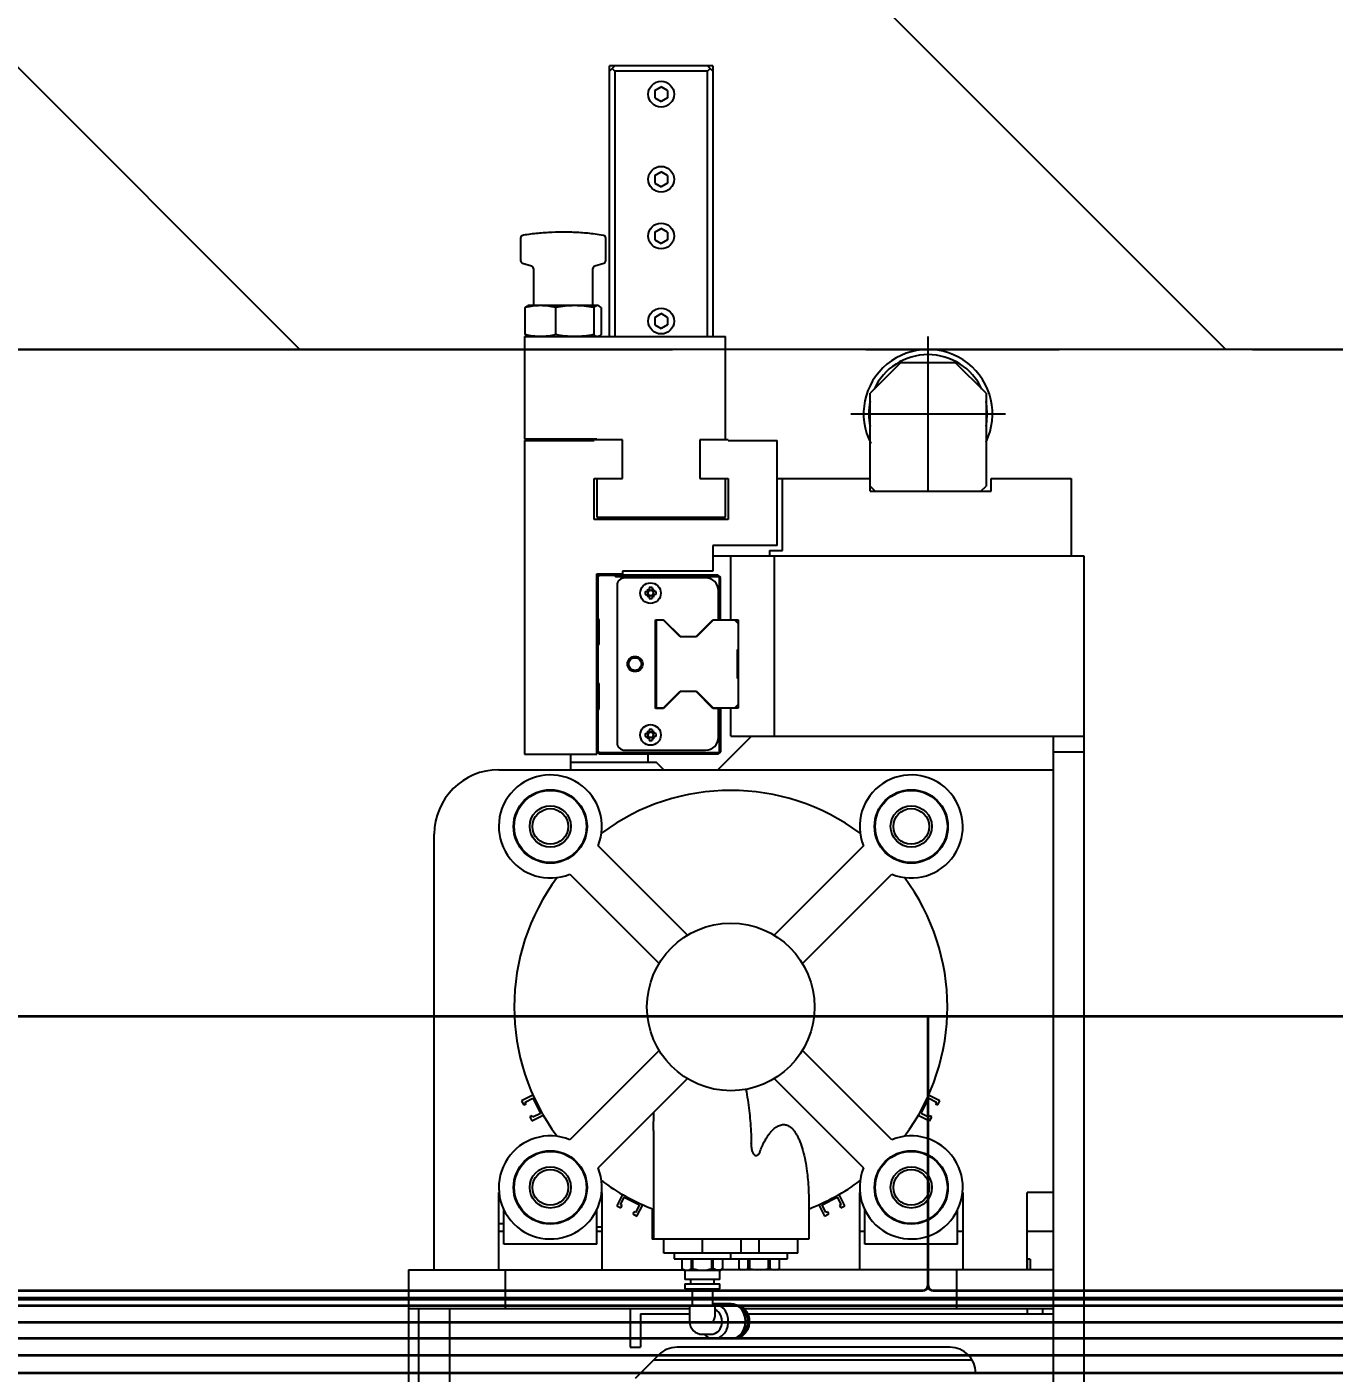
# Model space of a CAD drawing. Header units: inches. Extents: x 16559 to 58559, y 6500 to 36200.
# Drawn here: x 26495 to 27002, y 29942 to 30464 of the extents above; entities that cross this region are included whole.
import ezdxf

# ---------------------------------------------------------------- set-up
doc = ezdxf.new("R2010")
doc.units = ezdxf.units.IN
doc.header["$LTSCALE"] = 300
doc.linetypes.add('CENTRO', pattern=[2, 1.25, -0.25, 0.25, -0.25])
for name, color, linetype in [('ASSI', 254, 'CENTRO'), ('CONTORNO', 3, 'Continuous'), ('MORSE', 41, 'Continuous'), ('QUOTE', 7, 'Continuous')]:
    doc.layers.add(name, color=color, linetype=linetype)
doc.layers.add('GUIDE', color=4, linetype='Continuous', lineweight=35)
doc.styles.get("Standard").update_dxf_attribs({"font": 'romans.shx'})
doc.dimstyles.new('sc1a100', dxfattribs={"dimscale": 100, "dimtxt": 3, "dimasz": 3, "dimexe": 0, "dimexo": 0, "dimgap": 1, "dimtad": 1, "dimzin": 12, "dimdsep": 46, "dimtxsty": 'Standard', "dimblk": 'CLOSEDBLANK', "dimcen": 1, "dimclrd": 253, "dimclre": 253, "dimclrt": 2, "dimadec": 0, "dimazin": 3, "dimtfac": 1, "dimtmove": 0, "dimatfit": 1, "dimldrblk": 'CLOSEDBLANK', "dimfxl": 1, "dimtolj": 1, "dimtzin": 0, "dimarcsym": 0})

# ---------------------------------------------------------------- blocks, each defined once
blk = doc.blocks.new('A$C17fb79fa')
at = {"layer": 'GUIDE'}
for p, q in [((2000, 413.29), (0, 413.29)), ((4000, 413.29), (2000, 413.29)), ((2000, 413.05), (2000, 413.29)), ((2000, 349.36), (2000, 413.05)), ((2000, 345.6), (2000, 349.36)), ((2000, 309), (2000, 345.6)), ((4000, 304), (0, 304)), ((4000, 303.5), (0, 303.5)), ((2, 307), (1998, 307)), ((2002, 307), (3998, 307)), ((4000, 301.14), (0, 301.14)), ((4000, 294.64), (0, 294.64)), ((4000, 288.36), (0, 288.36)), ((4000, 281.86), (0, 281.86)), ((4000, 275), (0, 275))]:
    blk.add_line(p, q, dxfattribs=at)
for centre, start, end in [((1998, 309), 270, 0), ((2002, 309), 180, 270)]:
    blk.add_arc(centre, 2, start, end, dxfattribs=at)
blk = doc.blocks.new('A$C35a7cedc1')
at = {"layer": 'ASSI'}
for p, q in [((0, -55), (0, 5)), ((-30, -25), (30, -25))]:
    blk.add_line(p, q, dxfattribs=at)
at = {"layer": 'MORSE'}
for p, q in [((-123.5, 5), (-123.5, 110)), ((-123.5, 108), (-121.5, 110)), ((-83.5, 110), (-123.5, 110)), ((-85.5, 110), (-83.5, 108)), ((-83.5, 110), (-83.5, 5)), ((-122.5, 109), (-121.5, 108)), ((-121.5, 108), (-121.5, 5)), ((-85.5, 108), (-121.5, 108)), ((-84.5, 109), (-85.5, 108)), ((-85.5, 5), (-85.5, 108)), ((-106, 100.44), (-103.5, 101.89)), ((-106, 100.44), (-106, 97.56)), ((-101, 100.44), (-103.5, 101.89)), ((-101, 100.44), (-101, 97.56)), ((-106, 97.56), (-103.5, 96.11)), ((-101, 97.56), (-103.5, 96.11)), ((-106, 67.44), (-103.5, 68.89)), ((-101, 67.44), (-103.5, 68.89)), ((-106, 67.44), (-106, 64.56)), ((-106, 64.56), (-103.5, 63.11)), ((-101, 64.56), (-103.5, 63.11)), ((-101, 67.44), (-101, 64.56)), ((-158, 43.26), (-158, 34.46)), ((-125, 34.46), (-125, 43.26)), ((-106, 45.44), (-103.5, 46.89)), ((-106, 45.44), (-106, 42.56)), ((-106, 42.56), (-103.5, 41.11)), ((-101, 45.44), (-103.5, 46.89)), ((-101, 42.56), (-103.5, 41.11)), ((-101, 45.44), (-101, 42.56)), ((-157.3, 33.5), (-153.75, 32.38)), ((-153.05, 31.42), (-153.05, 17)), ((-129.95, 17), (-129.95, 31.42)), ((-129.25, 32.38), (-125.7, 33.5)), ((-156.21, 5.76), (-156.21, 16.24)), ((-155, 17), (-155.24, 16.91)), ((-128, 17), (-155, 17)), ((-144.4, 5.76), (-144.4, 16.24)), ((-129.68, 16.24), (-129.68, 5.76)), ((-127.76, 16.91), (-128, 17)), ((-126.79, 16.24), (-126.79, 5.76)), ((-106, 12.44), (-103.5, 13.89)), ((-106, 12.44), (-106, 9.56)), ((-101, 12.44), (-103.5, 13.89)), ((-101, 12.44), (-101, 9.56)), ((-106, 9.56), (-103.5, 8.11)), ((-101, 9.56), (-103.5, 8.11)), ((-156.5, 5), (-156.5, -34.75)), ((-156.5, 5), (-78.5, 5)), ((-155.24, 5.09), (-155, 5)), ((-128, 5), (-127.76, 5.09)), ((-78.5, -35), (-78.5, 5)), ((-10.5, -5), (-22.5, -17)), ((-10.5, -5), (10.5, -5)), ((22.5, -17), (10.5, -5)), ((-22.5, -55), (-22.5, -17)), ((22.5, -17), (22.5, -53)), ((-128.5, -34.75), (-156.5, -34.75)), ((-156.5, -35.25), (-156.5, -157)), ((-156.5, -35.25), (-129.5, -35.25)), ((-149.5, -34.75), (-149.5, -35.25)), ((-133.5, -35.25), (-133.5, -34.75)), ((-129.5, -35.25), (-129.5, -35)), ((-118.5, -35), (-129.5, -35)), ((-128.5, -34.75), (-128.5, -35)), ((-118.5, -50), (-118.5, -35)), ((-88.5, -35), (-88.5, -50)), ((-77.5, -35), (-88.5, -35)), ((-77.5, -35), (-77.5, -35.25)), ((-77.5, -35.25), (-58.5, -35.25)), ((-58.5, -76), (-58.5, -35.25)), ((-129.5, -50), (-118.5, -50)), ((-129.5, -66), (-129.5, -50)), ((-128.5, -50), (-128.5, -65)), ((-88.5, -50), (-77.5, -50)), ((-78.5, -65), (-78.5, -50)), ((-77.5, -50), (-77.5, -66)), ((-58.5, -50), (-22.5, -50)), ((-56.5, -78), (-56.5, -50)), ((24.5, -55), (24.5, -50)), ((24.5, -50), (55.5, -50)), ((55.5, -50), (55.5, -80)), ((-22.5, -53), (-20.5, -55)), ((-22.5, -55), (24.5, -55)), ((20.5, -55), (22.5, -53)), ((-77.5, -66), (-129.5, -66)), ((-128.5, -65), (-78.5, -65)), ((-123.5, -65), (-123.5, -66)), ((-58.5, -76), (-83.5, -76)), ((-83.5, -76), (-83.5, -86)), ((-61.5, -78), (-61.5, -80)), ((-61.5, -78), (-56.5, -78)), ((-83.5, -80), (60.5, -80)), ((-76.5, -105), (-76.5, -80)), ((-59.5, -150), (-59.5, -80)), ((60.5, -80), (60.5, -689)), ((-128.5, -87), (-118.5, -87)), ((-128.5, -157), (-128.5, -87)), ((-128.5, -88), (-127.5, -87)), ((-128.5, -88), (-128, -88.21)), ((-128, -88.21), (-127.29, -87.5)), ((-128, -104.29), (-128, -88.21)), ((-127.5, -87), (-127.29, -87.5)), ((-127.29, -87.5), (-121.71, -87.5)), ((-121.5, -87), (-121.71, -87.5)), ((-121.71, -87.5), (-121.21, -88)), ((-121, -87.5), (-121.5, -87)), ((-121, -87.5), (-121.21, -88)), ((-121.21, -88), (-81, -88)), ((-81.5, -87.5), (-121, -87.5)), ((-83.5, -86), (-118.5, -86)), ((-118.5, -86), (-118.5, -87)), ((-86.27, -88.58), (-117.63, -88.58)), ((-81.5, -87.5), (-80.5, -88.5)), ((-81, -88), (-81, -105)), ((-80.5, -105), (-80.5, -88.5)), ((-120.63, -91.58), (-120.63, -152.42)), ((-109.75, -93.92), (-108.2, -93.92)), ((-108.2, -93.92), (-108.98, -93.15)), ((-108.66, -93.92), (-108.66, -95.07)), ((-108.2, -92.38), (-108.2, -93.92)), ((-107.05, -93.47), (-108.2, -93.47)), ((-107.05, -92.38), (-107.05, -93.92)), ((-107.05, -93.92), (-106.28, -93.15)), ((-105.5, -93.92), (-107.05, -93.92)), ((-106.59, -93.92), (-106.59, -95.07)), ((-81.27, -104.8), (-81.27, -93.58)), ((-109.75, -95.07), (-108.2, -95.07)), ((-108.2, -95.07), (-108.98, -95.85)), ((-108.2, -95.07), (-108.2, -96.62)), ((-107.05, -95.53), (-108.2, -95.53)), ((-107.05, -95.07), (-107.05, -96.62)), ((-107.05, -95.07), (-106.28, -95.85)), ((-105.5, -95.07), (-107.05, -95.07)), ((-128.5, -104.5), (-128, -104.29)), ((-127.5, -104.79), (-128, -104.29)), ((-128, -105), (-128.5, -104.5)), ((-128, -105), (-127.5, -104.79)), ((-128, -105), (-128, -114)), ((-127.5, -114.21), (-127.5, -104.79)), ((-105.7, -104.8), (-102.56, -104.8)), ((-105.7, -139.2), (-105.7, -104.8)), ((-102.64, -105), (-105.5, -105)), ((-105.5, -105), (-105.5, -139)), ((-105, -105), (-105.5, -105.5)), ((-96.14, -111.5), (-102.64, -105)), ((-102.56, -104.8), (-96.06, -111.3)), ((-89.94, -111.3), (-83.44, -104.8)), ((-83.36, -105), (-89.86, -111.5)), ((-83.44, -104.8), (-81.27, -104.8)), ((-73.5, -105), (-83.36, -105)), ((-73.5, -106.4), (-74.9, -105)), ((-73.5, -139), (-73.5, -105)), ((-128, -110), (-128.5, -110)), ((-128.5, -114.5), (-128, -114)), ((-128.5, -114.5), (-128, -114.71)), ((-128, -114), (-127.5, -114.21)), ((-128, -114.71), (-127.5, -114.21)), ((-128, -129.29), (-128, -114.71)), ((-89.86, -111.5), (-96.14, -111.5)), ((-96.06, -111.3), (-89.94, -111.3)), ((-73.9, -116.5), (-73.5, -116.1)), ((-73.9, -127.5), (-73.9, -116.5)), ((-73.5, -118), (-73.9, -118)), ((-128.5, -129.5), (-128, -129.29)), ((-128, -130), (-128.5, -129.5)), ((-127.5, -129.79), (-128, -129.29)), ((-128, -130), (-127.5, -129.79)), ((-128, -130), (-128, -139)), ((-127.5, -139.21), (-127.5, -129.79)), ((-73.9, -126), (-73.5, -126)), ((-73.5, -127.9), (-73.9, -127.5)), ((-102.64, -139), (-96.14, -132.5)), ((-96.06, -132.7), (-102.56, -139.2)), ((-96.14, -132.5), (-89.86, -132.5)), ((-89.94, -132.7), (-96.06, -132.7)), ((-83.44, -139.2), (-89.94, -132.7)), ((-89.86, -132.5), (-83.36, -139)), ((-128.5, -139.5), (-128, -139)), ((-128, -139.71), (-128.5, -139.5)), ((-128, -139), (-127.5, -139.21)), ((-128, -139.71), (-127.5, -139.21)), ((-128, -155.79), (-128, -139.71)), ((-102.56, -139.2), (-105.7, -139.2)), ((-105.5, -138.5), (-105, -139)), ((-105.5, -139), (-102.64, -139)), ((-81.27, -139.2), (-83.44, -139.2)), ((-83.36, -139), (-73.5, -139)), ((-81.27, -150.42), (-81.27, -139.2)), ((-81, -139), (-81, -156.5)), ((-80.5, -139), (-80.5, -156)), ((-76.5, -150), (-76.5, -139)), ((-74.9, -139), (-73.5, -137.6)), ((-109.75, -148.92), (-108.2, -148.92)), ((-109.75, -150.07), (-108.2, -150.07)), ((-108.2, -148.92), (-108.98, -148.15)), ((-108.2, -150.07), (-108.98, -150.85)), ((-108.66, -148.92), (-108.66, -150.07)), ((-108.2, -147.38), (-108.2, -148.92)), ((-107.05, -148.47), (-108.2, -148.47)), ((-108.2, -150.07), (-108.2, -151.62)), ((-107.05, -150.53), (-108.2, -150.53)), ((-107.05, -147.38), (-107.05, -148.92)), ((-107.05, -148.92), (-106.28, -148.15)), ((-105.5, -148.92), (-107.05, -148.92)), ((-107.05, -150.07), (-106.28, -150.85)), ((-105.5, -150.07), (-107.05, -150.07)), ((-107.05, -150.07), (-107.05, -151.62)), ((-106.59, -148.92), (-106.59, -150.07)), ((-68.5, -150), (-81.5, -163)), ((-76.5, -150), (60.5, -150)), ((48.5, -150), (48.5, -699.5)), ((-128, -155.79), (-128.5, -156)), ((-127.5, -157), (-128.5, -156)), ((-127.29, -156.5), (-128, -155.79)), ((-127.29, -156.5), (-127.5, -157)), ((-81, -156.5), (-127.29, -156.5)), ((-117.63, -155.42), (-86.27, -155.42)), ((-80.5, -156), (-81.5, -157)), ((48.5, -156), (60.5, -156)), ((-156.5, -157), (-128.5, -157)), ((-138.5, -163), (-138.5, -157)), ((-138.5, -160), (-105.5, -160)), ((-81.5, -157), (-127.5, -157)), ((-108.5, -160), (-108.5, -157)), ((-102.5, -163), (-105.5, -160)), ((-166.5, -163), (48.5, -163)), ((-191.5, -357), (-191.5, -188)), ((-93.34, -227.2), (-127.98, -192.56)), ((-25.02, -192.56), (-59.66, -227.2)), ((-138.94, -203.52), (-104.3, -238.16)), ((-48.7, -238.16), (-14.06, -203.52)), ((-104.3, -271.84), (-138.94, -306.48)), ((-14.06, -306.48), (-48.7, -271.84)), ((-127.98, -317.44), (-93.34, -282.8)), ((-59.66, -282.8), (-25.02, -317.44)), ((-153.24, -289.16), (-157.62, -291.39)), ((-157.62, -291.39), (-156.8, -293)), ((-156.23, -291.92), (-153.29, -290.42)), ((-155.91, -292.54), (-156.23, -291.92)), ((-153.29, -290.42), (-150.29, -296.3)), ((-2.71, -296.3), (0.29, -290.42)), ((4.62, -291.39), (0.24, -289.16)), ((0.29, -290.42), (3.23, -291.92)), ((3.23, -291.92), (2.91, -292.54)), ((3.8, -293), (4.62, -291.39)), ((-156.8, -293), (-155.91, -292.54)), ((-153.55, -297.18), (-154.44, -297.63)), ((-153.62, -299.23), (-149.24, -297)), ((-153.23, -297.8), (-153.55, -297.18)), ((-150.29, -296.3), (-153.23, -297.8)), ((-106.5, -302.91), (-106.38, -295.84)), ((-3.76, -297), (0.62, -299.23)), ((0.23, -297.8), (-2.71, -296.3)), ((0.55, -297.18), (0.23, -297.8)), ((1.44, -297.63), (0.55, -297.18)), ((2.91, -292.54), (3.8, -293)), ((-154.44, -297.63), (-153.62, -299.23)), ((0.62, -299.23), (1.44, -297.63)), ((-106.5, -302.91), (-106.5, -345)), ((-166.5, -357), (-166.5, -327)), ((-166.4, -327), (-166.5, -327)), ((-126.5, -327), (-126.6, -327)), ((-126.5, -327), (-126.5, -357)), ((-118.5, -327.74), (-120.73, -332.12)), ((-119.3, -331.73), (-117.8, -328.79)), ((-117.8, -328.79), (-111.92, -331.79)), ((-41.08, -331.79), (-35.2, -328.79)), ((-35.2, -328.79), (-33.7, -331.73)), ((-32.27, -332.12), (-34.5, -327.74)), ((-26.4, -327), (-26.5, -327)), ((-26.5, -357), (-26.5, -327)), ((13.5, -327), (13.4, -327)), ((13.5, -327), (13.5, -357)), ((48.5, -327), (38.5, -327)), ((38.5, -357), (38.5, -327)), ((-164.5, -347), (-164.5, -333.72)), ((-128.5, -347), (-128.5, -333.72)), ((-120.73, -332.12), (-119.13, -332.94)), ((-118.68, -332.05), (-119.3, -331.73)), ((-119.13, -332.94), (-118.68, -332.05)), ((-111.92, -331.79), (-113.42, -334.73)), ((-112.89, -336.12), (-110.66, -331.74)), ((-107, -333.27), (-107, -345)), ((-46.25, -330.41), (-46.25, -345)), ((-42.34, -331.74), (-40.11, -336.12)), ((-39.58, -334.73), (-41.08, -331.79)), ((-33.7, -331.73), (-34.32, -332.05)), ((-34.32, -332.05), (-33.87, -332.94)), ((-33.87, -332.94), (-32.27, -332.12)), ((-24.5, -347), (-24.5, -333.72)), ((11.5, -347), (11.5, -333.72)), ((-166.5, -339), (-164.5, -339)), ((-114.04, -334.41), (-114.5, -335.3)), ((-114.5, -335.3), (-112.89, -336.12)), ((-113.42, -334.73), (-114.04, -334.41)), ((-40.11, -336.12), (-38.5, -335.3)), ((-38.96, -334.41), (-39.58, -334.73)), ((-38.5, -335.3), (-38.96, -334.41)), ((-166.5, -342), (-164.5, -342)), ((-126.5, -340.4), (-128.5, -340.4)), ((-128.5, -342), (-126.5, -342)), ((-26.5, -342), (-24.5, -342)), ((11.5, -342), (13.5, -342)), ((38.5, -342), (48.5, -342)), ((-128.5, -347), (-164.5, -347)), ((-46.25, -345), (-107, -345)), ((-102.5, -350.5), (-102.5, -345)), ((-87.5, -350.5), (-87.5, -345)), ((-72.5, -350.5), (-72.5, -345)), ((-65.5, -350.5), (-65.5, -345)), ((-50.5, -350.5), (-50.5, -345)), ((11.5, -347), (-24.5, -347)), ((-50.5, -350.5), (-102.5, -350.5)), ((-98.5, -350.5), (-98.5, -352.7)), ((-98.5, -352.7), (-54.5, -352.7)), ((-95.39, -356.56), (-95.39, -352.7)), ((-91.73, -356.56), (-91.73, -352.7)), ((-91.16, -356.56), (-91.16, -352.7)), ((-83.84, -356.56), (-83.84, -352.7)), ((-83.27, -356.56), (-83.27, -352.7)), ((-79.61, -356.56), (-79.61, -352.7)), ((-76.5, -352.7), (-76.5, -350.5)), ((-73.4, -352.7), (-73.4, -356.56)), ((-69.73, -356.56), (-69.73, -352.7)), ((-69.16, -356.56), (-69.16, -352.7)), ((-61.84, -356.56), (-61.84, -352.7)), ((-61.27, -356.56), (-61.27, -352.7)), ((-57.61, -356.56), (-57.61, -352.7)), ((-54.5, -352.7), (-54.5, -350.5)), ((39.65, -352.87), (38.5, -352.87)), ((38.65, -357), (38.65, -352.87)), ((39.65, -352.87), (39.65, -357)), ((-201.5, -357), (-94.65, -357)), ((-201.5, -357), (-201.5, -502.5)), ((-164, -357), (-164, -372)), ((-95.4, -356.56), (-94.3, -357.2)), ((-95.4, -356.56), (-95.39, -356.56)), ((-94.3, -357.2), (-94.3, -360.7)), ((-80.7, -357.2), (-94.3, -357.2)), ((-91.73, -356.56), (-91.16, -356.56)), ((-83.84, -356.56), (-83.27, -356.56)), ((-80.7, -357.2), (-79.6, -356.56)), ((-80.7, -360.7), (-80.7, -357.2)), ((48.5, -357), (-80.35, -357)), ((-79.61, -356.56), (-79.6, -356.56)), ((-73.4, -356.56), (-72.65, -357)), ((-73.4, -356.56), (-73.39, -356.56)), ((-73.39, -356.56), (-71.86, -357)), ((-71.27, -357), (-69.73, -356.56)), ((-69.73, -356.56), (-69.16, -356.56)), ((-69.16, -356.56), (-66.11, -357)), ((-64.91, -357), (-61.84, -356.56)), ((-61.84, -356.56), (-61.27, -356.56)), ((-61.27, -356.56), (-59.74, -357)), ((-59.14, -357), (-57.61, -356.56)), ((-58.35, -357), (-57.6, -356.56)), ((-57.61, -356.56), (-57.6, -356.56)), ((11, -357), (11, -372)), ((-80.7, -360.7), (-94.3, -360.7)), ((-94.3, -362.4), (-94.3, -364.3)), ((-94.3, -362.4), (-80.7, -362.4)), ((-94.3, -364.3), (-80.7, -364.3)), ((-92.1, -360.7), (-92.1, -362.4)), ((-91.5, -364.3), (-91.5, -370.7)), ((-83.5, -370.7), (-83.5, -364.3)), ((-82.9, -362.4), (-82.9, -360.7)), ((-80.7, -364.3), (-80.7, -362.4)), ((-83.06, -370.2), (-83.5, -370.22)), ((-76.41, -370.2), (-83.06, -370.2)), ((-74.75, -370.45), (-74.89, -370.45)), ((-201.5, -372), (-92.5, -372)), ((-197.5, -689), (-197.5, -372)), ((-185.5, -689), (-185.5, -372)), ((-115.5, -372), (-115.5, -387)), ((-111.5, -374), (-111.5, -387)), ((-111.5, -374), (-92.5, -374)), ((-92.5, -370.7), (-92.5, -376.95)), ((-92.5, -370.7), (-82.5, -370.7)), ((-82.5, -374.18), (-82.5, -370.7)), ((-71.24, -372), (48.5, -372)), ((-69.93, -374), (48.5, -374)), ((38.5, -372), (38.5, -374)), ((44.5, -374), (44.5, -372)), ((-87.5, -381.95), (-84.03, -381.95)), ((-74.89, -383.45), (-74.75, -383.45)), ((-115.5, -387), (-111.5, -387)), ((-104.43, -389.93), (-113.57, -399.07)), ((8.5, -387), (-97.36, -387)), ((17.16, -392), (-106.5, -392))]:
    blk.add_line(p, q, dxfattribs=at)
at = {"layer": 'MORSE', "flags": 128}
for points in [[(23, -25), (22.82, -22.12), (22.5, -20.23)], [(22.5, -29.77), (22.82, -27.88), (23, -25)], [(-82.41, -383.65), (-81.14, -383.29), (-79.98, -382.59), (-78.98, -381.58), (-78.2, -380.32), (-77.68, -378.89), (-77.46, -377.34), (-77.53, -375.78), (-77.91, -374.28), (-78.56, -372.92), (-79.45, -371.78), (-80.54, -370.92), (-81.77, -370.38), (-83.06, -370.2)], [(-70.79, -376.95), (-70.94, -375.39), (-71.39, -373.92), (-72.1, -372.61), (-73.05, -371.54), (-74.18, -370.75), (-75.43, -370.3), (-76.41, -370.2)], [(-74.75, -370.45), (-73.5, -370.63), (-72.32, -371.14), (-71.27, -371.97), (-70.41, -373.07), (-69.78, -374.38), (-69.42, -375.82), (-69.35, -377.33), (-69.56, -378.81), (-70.06, -380.2), (-70.81, -381.41), (-71.77, -382.38), (-72.9, -383.06), (-74.12, -383.41), (-74.75, -383.45)], [(-84.03, -381.95), (-83.47, -381.9), (-82.38, -381.54), (-81.41, -380.83), (-80.63, -379.83), (-80.11, -378.62), (-79.88, -377.29), (-79.96, -375.93), (-80.34, -374.65), (-80.99, -373.54), (-81.87, -372.68), (-82.5, -372.3)], [(-74.18, -383.15), (-73.05, -382.36), (-72.1, -381.29), (-71.39, -379.98), (-70.94, -378.51), (-70.79, -376.95)], [(-70.03, -376.95), (-70.17, -378.45), (-70.6, -379.87), (-71.29, -381.13), (-72.21, -382.16), (-73.29, -382.92)], [(-86.84, -381.95), (-86.15, -382.59), (-84.98, -383.29), (-83.71, -383.65), (-76.41, -383.7)], [(-76.41, -383.7), (-75.43, -383.6), (-73.29, -382.92)], [(-74.5, -383.35), (-74.74, -383.4)]]:
    blk.add_lwpolyline(points, dxfattribs=at)
at = {"layer": 'MORSE'}
for centre, radius in [((-103.5, 99), 5), ((-103.5, 66), 5), ((-103.5, 44), 5), ((-103.5, 11), 5), ((-107.63, -94.5), 4), ((-113.63, -122), 2.96), ((-113.63, -122), 2.46), ((-107.63, -149.5), 4), ((-146.5, -185), 14.25), ((-146.5, -185), 14), ((-6.5, -185), 14.25), ((-6.5, -185), 14), ((-146.5, -185), 8), ((-6.5, -185), 8), ((-146.5, -185), 6.92), ((-6.5, -185), 6.92), ((-76.5, -255), 32.5), ((-146.5, -325), 14.25), ((-146.5, -325), 14), ((-6.5, -325), 14.25), ((-6.5, -325), 14), ((-146.5, -325), 8), ((-146.5, -325), 6.92), ((-6.5, -325), 8), ((-6.5, -325), 6.92)]:
    blk.add_circle(centre, radius, dxfattribs=at)
for centre, radius, start, end in [((-157, 43.26), 1, 99.1474, 180), ((-126, 43.26), 1, 0, 80.8526), ((-157, 34.46), 1, 180, 252.4024), ((-154.05, 31.42), 1, 0, 72.4024), ((-128.95, 31.42), 1, 107.5976, 180), ((-126, 34.46), 1, 287.5976, 0), ((0, -25), 25, 334.1581, 207.2282), ((0, -25), 23, 24.6664, 155.3336), ((0, -25), 23, 168.0313, 191.9687), ((-117.63, -91.58), 3, 90, 180), ((-86.27, -93.58), 5, 0, 90), ((-94.23, -94.5), 15.53, 177.8786, 182.1214), ((-114.28, -103.74), 11.85, 59.1092, 63.3848), ((-98.39, -87.84), 11.85, 206.6152, 210.8908), ((-107.63, -107.9), 15.53, 87.8786, 92.1214), ((-100.97, -103.74), 11.85, 116.6152, 120.8908), ((-116.87, -87.84), 11.85, 329.1092, 333.3848), ((-121.03, -94.5), 15.53, 357.8786, 2.1214), ((-98.39, -101.16), 11.85, 149.1092, 153.3848), ((-114.28, -85.26), 11.85, 296.6152, 300.8908), ((-107.63, -81.1), 15.53, 267.8786, 272.1214), ((-100.97, -85.26), 11.85, 239.1092, 243.3848), ((-116.87, -101.16), 11.85, 26.6152, 30.8908), ((-94.23, -149.5), 15.53, 177.8786, 182.1214), ((-114.28, -158.74), 11.85, 59.1092, 63.3848), ((-98.39, -142.84), 11.85, 206.6152, 210.8908), ((-98.39, -156.16), 11.85, 149.1092, 153.3848), ((-114.28, -140.26), 11.85, 296.6152, 300.8908), ((-107.63, -162.9), 15.53, 87.8786, 92.1214), ((-100.97, -158.74), 11.85, 116.6152, 120.8908), ((-100.97, -140.26), 11.85, 239.1092, 243.3848), ((-116.87, -142.84), 11.85, 329.1092, 333.3848), ((-116.87, -156.16), 11.85, 26.6152, 30.8908), ((-121.03, -149.5), 15.53, 357.8786, 2.1214), ((-86.27, -150.42), 5, 270, 0), ((-117.63, -152.42), 3, 180, 270), ((-107.63, -136.1), 15.53, 267.8786, 272.1214), ((-166.5, -188), 25, 90, 180), ((-146.5, -185), 20, 337.799, 292.201), ((-6.5, -185), 20, 247.799, 202.201), ((-76.5, -255), 84, 53.3227, 126.6773), ((-76.5, -255), 84, 143.3227, 216.6773), ((-76.5, -255), 84, 323.3227, 36.6773), ((-146.5, -325), 20, 67.799, 22.201), ((-6.5, -325), 20, 157.799, 112.201), ((-76.5, -255), 84, 233.3227, 249.0752), ((-76.5, -255), 84, 291.1075, 306.6773), ((-76.24, -376.55), 6.23, 356.2879, 76.0512), ((-87.5, -376.95), 5, 180, 270), ((-97.36, -397), 10, 90, 135), ((8.5, -397), 10, 0, 90)]:
    blk.add_arc(centre, radius, start, end, dxfattribs=at)
blk.add_ellipse((-87.5, -376.95), major_axis=(4.41, 4.41), ratio=0.535184, start_param=5.203786, end_param=5.791788, dxfattribs=at)
for points, knots in [([(-125.92, 44.22), (-126.99, 44.4), (-129.9, 44.88), (-134.69, 45.31), (-140.26, 45.55), (-145.84, 45.46), (-151.4, 45.03), (-155.13, 44.62), (-156.98, 44.28), (-157, 44.27)], [0, 0, 0, 0, 0.1043472, 0.2830156, 0.4617046, 0.6404135, 0.8191424, 0.9978915, 1, 1, 1, 1]), ([(-150.31, 17), (-151.29, 16.96), (-153.27, 16.89), (-155.23, 16.46), (-156.21, 16.24)], [0, 0, 0, 0, 0.497781, 1, 1, 1, 1]), ([(-156.21, 16.24), (-155.97, 16.47), (-155.65, 16.78), (-155.32, 16.85), (-155.24, 16.87)], [0, 0, 0, 0, 0.736814, 1, 1, 1, 1]), ([(-144.4, 16.24), (-145.37, 16.45), (-147.33, 16.89), (-149.31, 16.96), (-150.31, 17)], [0, 0, 0, 0, 0.498113, 1, 1, 1, 1]), ([(-137.04, 17), (-138.27, 16.96), (-140.74, 16.89), (-143.17, 16.46), (-144.4, 16.24)], [0, 0, 0, 0, 0.497781, 1, 1, 1, 1]), ([(-129.68, 16.24), (-130.9, 16.45), (-133.33, 16.89), (-135.8, 16.96), (-137.04, 17)], [0, 0, 0, 0, 0.498113, 1, 1, 1, 1]), ([(-128.24, 17), (-128.48, 16.96), (-128.96, 16.89), (-129.44, 16.46), (-129.68, 16.24)], [0, 0, 0, 0, 0.497781, 1, 1, 1, 1]), ([(-126.79, 16.24), (-127.03, 16.45), (-127.51, 16.89), (-127.99, 16.96), (-128.24, 17)], [0, 0, 0, 0, 0.498113, 1, 1, 1, 1]), ([(-150.31, 5), (-151.29, 5.04), (-153.27, 5.11), (-155.23, 5.54), (-156.21, 5.76)], [0, 0, 0, 0, 0.497781, 1, 1, 1, 1]), ([(-156.21, 5.76), (-155.97, 5.53), (-155.65, 5.22), (-155.32, 5.15), (-155.24, 5.13)], [0, 0, 0, 0, 0.736814, 1, 1, 1, 1]), ([(-144.4, 5.76), (-145.37, 5.55), (-147.33, 5.11), (-149.31, 5.04), (-150.31, 5)], [0, 0, 0, 0, 0.498113, 1, 1, 1, 1]), ([(-137.04, 5), (-138.27, 5.04), (-140.74, 5.11), (-143.17, 5.54), (-144.4, 5.76)], [0, 0, 0, 0, 0.497781, 1, 1, 1, 1]), ([(-129.68, 5.76), (-130.9, 5.55), (-133.33, 5.11), (-135.8, 5.04), (-137.04, 5)], [0, 0, 0, 0, 0.498113, 1, 1, 1, 1]), ([(-128.24, 5), (-128.48, 5.04), (-128.96, 5.11), (-129.44, 5.54), (-129.68, 5.76)], [0, 0, 0, 0, 0.497781, 1, 1, 1, 1]), ([(-126.79, 5.76), (-127.03, 5.53), (-127.35, 5.22), (-127.68, 5.15), (-127.76, 5.13)], [0, 0, 0, 0, 0.736814, 1, 1, 1, 1]), ([(-70.63, -286.97), (-70.39, -288.32), (-69.9, -291.03), (-69.37, -295.11), (-68.96, -299.19), (-68.67, -303.42), (-68.58, -306.3), (-68.53, -307.82)], [0, 0, 0, 0, 0.1964179, 0.3941933, 0.5880299, 0.7818336, 1, 1, 1, 1]), ([(-65.24, -311.15), (-64.97, -310.49), (-64.46, -309.21), (-63.58, -307.39), (-62.67, -305.81), (-61.75, -304.43), (-60.78, -303.23), (-59.68, -302.14), (-58.4, -301.22), (-57.15, -300.72), (-56.1, -300.6), (-55.1, -300.69), (-54.16, -301.06), (-53.32, -301.63), (-52.58, -302.29), (-51.76, -303.27), (-50.97, -304.49), (-50.28, -305.83), (-49.4, -307.86), (-48.46, -310.78), (-47.59, -314.62), (-46.99, -318.37), (-46.58, -322.13), (-46.31, -326.05), (-46.27, -328.88), (-46.25, -330.41)], [0, 0, 0, 0, 0.044575, 0.086173, 0.125097, 0.1576, 0.187698, 0.219265, 0.250837, 0.282237, 0.298096, 0.31385, 0.343105, 0.359284, 0.376925, 0.406095, 0.439788, 0.46923, 0.502267, 0.580263, 0.664094, 0.751528, 0.820825, 0.90356, 1, 1, 1, 1]), ([(-65.24, -311.15), (-65.3, -311.31), (-65.43, -311.62), (-65.68, -312.07), (-65.94, -312.4), (-66.21, -312.61), (-66.42, -312.72), (-66.65, -312.76), (-66.89, -312.72), (-67.13, -312.6), (-67.38, -312.38), (-67.63, -312.04), (-67.96, -311.4), (-68.25, -310.44), (-68.47, -309.17), (-68.51, -308.29), (-68.53, -307.82)], [0, 0, 0, 0, 0.067817, 0.125393, 0.196658, 0.225676, 0.251248, 0.279989, 0.308746, 0.3404, 0.37716, 0.433264, 0.502387, 0.655337, 0.820858, 1, 1, 1, 1]), ([(-95.39, -356.56), (-94.78, -356.82), (-93.56, -357.34), (-92.34, -356.83), (-91.73, -356.56)], [0, 0, 0, 0, 0.498448, 1, 1, 1, 1]), ([(-91.16, -356.56), (-89.95, -356.82), (-87.5, -357.34), (-85.06, -356.83), (-83.84, -356.56)], [0, 0, 0, 0, 0.498448, 1, 1, 1, 1]), ([(-79.61, -356.56), (-80.22, -356.82), (-81.44, -357.34), (-82.66, -356.82), (-83.27, -356.56)], [0, 0, 0, 0, 0.499966, 1, 1, 1, 1])]:
    blk.add_open_spline(points, degree=3, knots=knots, dxfattribs=at)
blk = doc.blocks.new('_ClosedBlank')
at = {"color": 0, "linetype": 'ByBlock', "lineweight": -2}
for p, q in [((-1, 0.1667), (0, 0)), ((-1, 0.1667), (-1, -0.1667)), ((0, 0), (-1, -0.1667))]:
    blk.add_line(p, q, dxfattribs=at)
blk = doc.blocks.new('*D31')
at = {"layer": 'Defpoints', "color": 0, "transparency": 16777216}
for p in [(36844.56, 34804.4), (22644.56, 29942.28), (36844.56, 29942.28)]:
    blk.add_point(p, dxfattribs=at)
at = {"layer": 'QUOTE', "color": 253, "lineweight": -2, "transparency": 16777216}
for p, q in [((22644.56, 29942.28), (22644.56, 34804.4)), ((22944.56, 34804.4), (36544.56, 34804.4)), ((36844.56, 29942.28), (36844.56, 34804.4))]:
    blk.add_line(p, q, dxfattribs=at)
at = {"layer": 'QUOTE', "color": 253, "lineweight": -2, "transparency": 16777216, "xscale": 300, "yscale": 300, "zscale": 300, "rotation": 180}
blk.add_blockref('_ClosedBlank', (22644.56, 34804.4), dxfattribs=at)
at = {"layer": 'QUOTE', "color": 253, "lineweight": -2, "transparency": 16777216, "xscale": 300, "yscale": 300, "zscale": 300}
blk.add_blockref('_ClosedBlank', (36844.56, 34804.4), dxfattribs=at)
at = {"layer": 'QUOTE', "color": 2, "transparency": 16777216, "insert": (29744.56, 35054.4), "char_height": 300, "attachment_point": 5}
blk.add_mtext('\\A1;B', dxfattribs=at)

msp = doc.modelspace()

# ---------------------------------------------------------------- hatches: boundary and pattern name
at = {"layer": 'CONTORNO', "ltscale": 0.5}
h = msp.add_hatch(dxfattribs=at)
h.set_pattern_fill('ANSI32', color=254, scale=40, angle=90)
h.set_pattern_definition([(135, (16672.05, 5603.87), (-269.4077, -269.4077), []), (135, (16672.05, 5783.48), (-269.4077, -269.4077), [])])
h.paths.add_polyline_path([(35044.564, 30339.28), (35044.564, 30789.28), (24544.563, 30789.28), (24544.563, 30339.28)])

# ---------------------------------------------------------------- linework, layer by layer
at = {"layer": 'ASSI'}
msp.add_line((22170.437, 30339.28), (37280.802, 30339.28), dxfattribs=at)
at = {"layer": 'CONTORNO', "color": 7}
msp.add_lwpolyline([(35044.564, 30789.28), (35044.564, 30339.28), (24444.563, 30339.28), (24444.563, 30789.28)], close=True, dxfattribs=at)

# ---------------------------------------------------------------- block references
at = {"layer": 'GUIDE'}
msp.add_blockref('A$C17fb79fa', (24844.563, 29667.28), dxfattribs=at)
at = {"layer": 'MORSE'}
msp.add_blockref('A$C35a7cedc1', (26844.563, 30339.28), dxfattribs=at)

# ---------------------------------------------------------------- dimensions: what is measured, and where the dimension line sits
at = {"layer": 'QUOTE'}
dim = msp.add_linear_dim(base=(36844.563, 34804.405), p1=(22644.563, 29942.28), p2=(36844.563, 29942.28), text='B', dimstyle='sc1a100', dxfattribs=at)
dim.commit()
dim.dimension.update_dxf_attribs({"geometry": '*D31', "text_midpoint": (29744.563, 35054.405)})

doc.saveas('drawing.dxf')
